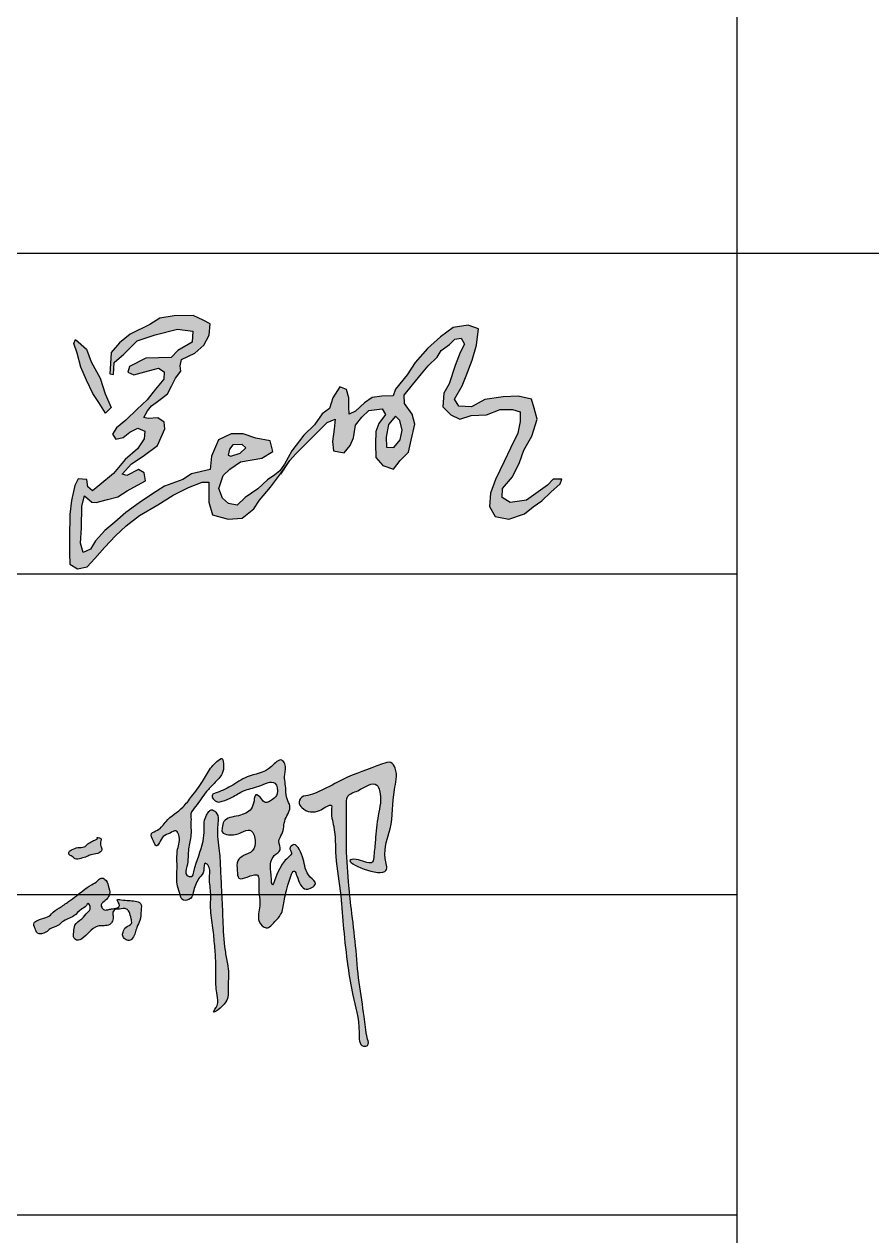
# Model space of a CAD drawing. Extents: x -2331248 to -1198620, y -977263 to -545844.
# Drawn here: x -1731952 to -1729969, y -674636 to -671802 of the extents above; entities that cross this region are included whole.
import ezdxf

# ---------------------------------------------------------------- set-up
doc = ezdxf.new("R2010")
doc.units = 0
doc.header["$LTSCALE"] = 1000
doc.header["$MEASUREMENT"] = 0
doc.layers.get('0').update_dxf_attribs({"linetype": 'CONTINUOUS'})
doc.layers.add('t图框', color=222, linetype='CONTINUOUS')

# ---------------------------------------------------------------- blocks, each defined once
blk = doc.blocks.new('ASDDA')
h = blk.add_hatch(color=256)
h.dxf.hatch_style = 1
h.paths.add_polyline_path([(-284384.1, 3063872.9), (-284385, 3063852.8), (-284411.9, 3063837.2), (-284424.6, 3063823.5), (-284471.6, 3063822.5), (-284502.4, 3063806.9), (-284505.8, 3063796.2), (-284494.1, 3063791.3), (-284473.5, 3063797.1), (-284448.1, 3063804), (-284437.3, 3063797.1), (-284438.3, 3063783.5), (-284454, 3063764.4), (-284469.6, 3063744.4), (-284488.2, 3063726.8), (-284509.2, 3063706.3), (-284526.8, 3063692.1), (-284534.6, 3063680.4), (-284528.3, 3063671.1), (-284514.1, 3063674), (-284501.8, 3063684.1), (-284487.1, 3063691.5), (-284473.7, 3063686), (-284474.9, 3063671.9), (-284487.7, 3063653), (-284510.4, 3063632.8), (-284532.4, 3063606.6), (-284558, 3063585.2), (-284571.5, 3063574.2), (-284580.6, 3063581.5), (-284582.5, 3063595.6), (-284598.4, 3063596.8), (-284604.5, 3063584), (-284611.2, 3063555.9), (-284614.2, 3063530.2), (-284614.9, 3063486.9), (-284614.9, 3063457.6), (-284614.2, 3063436.8), (-284599.6, 3063428.2), (-284581.9, 3063431.9), (-284567.2, 3063447.8), (-284548.9, 3063468.6), (-284528.7, 3063489.9), (-284508.5, 3063508.9), (-284483.5, 3063528.4), (-284449.2, 3063547.9), (-284420.5, 3063566.3), (-284391.8, 3063580.3), (-284366.7, 3063590.7), (-284353.9, 3063590.7), (-284353.9, 3063552.8), (-284347.2, 3063529.6), (-284317.9, 3063521.1), (-284291.6, 3063522.9), (-284269.6, 3063540.6), (-284259.2, 3063557.1), (-284238.7, 3063581), (-284220.1, 3063605.7), (-284204, 3063629.1), (-284202.7, 3063631.1), (-284191.7, 3063642.7), (-284174, 3063661), (-284152.6, 3063682.4), (-284132.4, 3063702), (-284117.7, 3063708.7), (-284119.7, 3063689.8), (-284122.3, 3063666.4), (-284120.6, 3063649), (-284100.6, 3063645.6), (-284089.3, 3063659.4), (-284083.2, 3063673.3), (-284079.6, 3063697), (-284067.5, 3063712), (-284054.3, 3063724.7), (-284029.6, 3063727.7), (-284023.6, 3063717.4), (-284035.6, 3063700), (-284041.6, 3063685.6), (-284042.2, 3063662.1), (-284041.6, 3063636.8), (-284028.4, 3063621.8), (-284008.5, 3063614.6), (-283995.9, 3063630.8), (-283980.2, 3063646.5), (-283975.4, 3063669.3), (-283968.2, 3063698.8), (-283973.6, 3063718), (-283987.5, 3063737.9), (-283988.7, 3063753.5), (-283973, 3063772.8), (-283956.2, 3063793.2), (-283943.5, 3063808.3), (-283926.7, 3063824.5), (-283919.4, 3063836.6), (-283903.7, 3063848), (-283893.5, 3063858.3), (-283881.5, 3063860.1), (-283875.4, 3063848.6), (-283883.9, 3063833), (-283892.9, 3063808.9), (-283904.3, 3063774.6), (-283914, 3063757.2), (-283915.8, 3063731.3), (-283901.3, 3063716.3), (-283884.5, 3063708.5), (-283862.8, 3063715.1), (-283834.5, 3063716.3), (-283808.6, 3063726.5), (-283785.7, 3063726.5), (-283771.3, 3063722.3), (-283771.3, 3063704.3), (-283775.5, 3063682), (-283789.3, 3063654.3), (-283801.4, 3063629.1), (-283817.6, 3063595.4), (-283826.7, 3063570.1), (-283828.8, 3063545.2), (-283818, 3063526.5), (-283792.7, 3063521.1), (-283763.2, 3063531.4), (-283746.9, 3063544.6), (-283730.7, 3063555.4), (-283713.8, 3063571.7), (-283696.4, 3063587.3), (-283693.4, 3063596.3), (-283709.6, 3063596.3), (-283719.9, 3063584.9), (-283737.9, 3063572.3), (-283759.6, 3063556.6), (-283790.3, 3063552.4), (-283804.7, 3063562), (-283804.1, 3063578.9), (-283785.5, 3063600.5), (-283772.8, 3063627), (-283764.4, 3063650.5), (-283749.4, 3063676.3), (-283739.7, 3063708.2), (-283745.1, 3063728.7), (-283750.1, 3063745.8), (-283774.8, 3063751.2), (-283803.1, 3063750), (-283837.4, 3063745.2), (-283862.1, 3063731.4), (-283886.2, 3063732.6), (-283894, 3063745.8), (-283879.6, 3063770.5), (-283872.4, 3063789.7), (-283860.9, 3063818.6), (-283853.1, 3063846.9), (-283849.5, 3063877.6), (-283868.8, 3063884.2), (-283897, 3063880), (-283920.5, 3063862.5), (-283944.6, 3063840.9), (-283968.1, 3063814.4), (-283983.1, 3063791.5), (-284004.8, 3063764.5), (-284009, 3063751.8), (-284030.1, 3063751.2), (-284048.2, 3063748.8), (-284062.6, 3063739.2), (-284079.5, 3063723.6), (-284091.5, 3063717.5), (-284092.1, 3063731.4), (-284092.1, 3063748.2), (-284096.3, 3063763.9), (-284109, 3063768.7), (-284122.2, 3063748.2), (-284128.2, 3063728.4), (-284142.1, 3063718.1), (-284156.3, 3063697.5), (-284176.2, 3063678.3), (-284198.5, 3063649.4), (-284212.5, 3063623.9), (-284221, 3063611.7), (-284230.7, 3063604.1), (-284244.5, 3063594.6), (-284262.3, 3063577.8), (-284285.8, 3063561.5), (-284300.8, 3063547.7), (-284317.1, 3063550.7), (-284328.5, 3063560.3), (-284335.2, 3063578.4), (-284327.3, 3063603), (-284314.7, 3063615.1), (-284294.8, 3063628.3), (-284255.1, 3063635.5), (-284234, 3063647.6), (-284239.4, 3063668), (-284265.9, 3063672.8), (-284290, 3063680.7), (-284312.3, 3063680.7), (-284335.8, 3063669.8), (-284349, 3063639.1), (-284351.4, 3063613.9), (-284386.3, 3063606.1), (-284402.6, 3063595.2), (-284436.9, 3063583.2), (-284459.5, 3063568.7), (-284484.1, 3063551.8), (-284509.4, 3063533.8), (-284529.9, 3063515.7), (-284548.6, 3063500.1), (-284566, 3063480.8), (-284575.7, 3063465.2), (-284588.9, 3063458.6), (-284594.3, 3063476.6), (-284592.5, 3063504.9), (-284591.9, 3063545.8), (-284586.5, 3063565.1), (-284573.2, 3063553), (-284564.8, 3063552.4), (-284543.7, 3063557.8), (-284524.5, 3063563.3), (-284507, 3063574.1), (-284487.2, 3063584.9), (-284472.7, 3063592.7), (-284475.1, 3063607.8), (-284485.9, 3063614.4), (-284507.3, 3063602.9), (-284516.3, 3063605.3), (-284498.6, 3063624.6), (-284476.9, 3063639.1), (-284449.8, 3063658.9), (-284436.6, 3063690.2), (-284437.8, 3063702.8), (-284449.2, 3063710.6), (-284467.7, 3063709.9), (-284475.5, 3063711.7), (-284468.9, 3063723.7), (-284461.1, 3063733.3), (-284452.7, 3063739.3), (-284442.4, 3063747.2), (-284431.6, 3063755.6), (-284423.8, 3063770), (-284416.5, 3063785.1), (-284406.3, 3063798.3), (-284407.5, 3063808.5), (-284405.1, 3063819.9), (-284380.4, 3063832), (-284363.6, 3063847), (-284353.3, 3063865.7), (-284351.5, 3063886.7), (-284364.8, 3063893.9), (-284383.4, 3063902.4), (-284418.9, 3063901.8), (-284446, 3063897.6), (-284464.7, 3063885.5), (-284501.4, 3063867.5), (-284521.3, 3063851.2), (-284536.9, 3063833.2), (-284538.2, 3063812.7), (-284539.4, 3063793.5), (-284532.2, 3063792.2), (-284531.2, 3063814.7), (-284513.1, 3063829.9), (-284488.2, 3063855.3), (-284454.5, 3063866), (-284412.4, 3063876.8)])
h.paths.add_polyline_path([(-284309.1, 3063660.4), (-284291.8, 3063661), (-284285, 3063654.5), (-284295.5, 3063644.9), (-284313.1, 3063639.2), (-284317.9, 3063640.9), (-284315.6, 3063652)], flags=16)
h.paths.add_polyline_path([(-284017.8, 3063698.4), (-284004.9, 3063713.8), (-283996.5, 3063706.1), (-283992.1, 3063687.8), (-283996.1, 3063669.8), (-284007.9, 3063655.1), (-284021.4, 3063655.9), (-284022.2, 3063674.6)], flags=16)
h = blk.add_hatch(color=256)
h.dxf.hatch_style = 1
h.paths.add_polyline_path([(-284557.1, 3063784.9), (-284574.2, 3063815.7), (-284583, 3063839.6), (-284603.6, 3063857.7), (-284606.5, 3063849.9), (-284600.6, 3063831.8), (-284593.3, 3063805.4), (-284583, 3063781.5), (-284571.3, 3063756.6), (-284559.6, 3063739.5), (-284547.3, 3063719.9), (-284536.6, 3063730.2), (-284547.8, 3063755.6)])
h = blk.add_hatch(color=256)
edge = h.paths.add_edge_path()
edge.add_spline(control_points=[(-284331.1, 3063073.4), (-284338.9, 3063068.9), (-284352.4, 3063055.1), (-284365.8, 3063027.9), (-284384.6, 3063004.7), (-284404.8, 3062977.2), (-284432, 3062961.7), (-284445.1, 3062939.6), (-284465.3, 3062934), (-284458.6, 3062920.4), (-284450.4, 3062902.2), (-284442.5, 3062930.6), (-284427.6, 3062931.6), (-284415.6, 3062941.7), (-284405.8, 3062923.7), (-284415.7, 3062900.7), (-284412.1, 3062869.8), (-284415.6, 3062841.6), (-284409.1, 3062823.5), (-284404.7, 3062804.6), (-284384.9, 3062810.6), (-284382.1, 3062830.2), (-284374.3, 3062848.8), (-284361.4, 3062860.3), (-284364, 3062881.3), (-284350.5, 3062870.1), (-284354.7, 3062850), (-284349.2, 3062823.9), (-284352, 3062791.1), (-284345.9, 3062757.8), (-284343.2, 3062723.5), (-284340.3, 3062692.1), (-284341.2, 3062661.4), (-284340.3, 3062634.4), (-284334.7, 3062613.9), (-284353.8, 3062589.8), (-284314.9, 3062617.7), (-284319.6, 3062643.1), (-284315.8, 3062667.7), (-284319.5, 3062691.4), (-284326.1, 3062724.6), (-284327.8, 3062769.3), (-284329.7, 3062819.1), (-284332.4, 3062861.9), (-284333.5, 3062903.1), (-284341, 3062938.2), (-284333.2, 3062968.5), (-284348.6, 3062979.2), (-284354.8, 3062973.3), (-284359.4, 3062965.9), (-284363.7, 3062954.3), (-284361.9, 3062937.8), (-284365.7, 3062905.2), (-284378.1, 3062881.7), (-284384, 3062851.9), (-284391, 3062852.4), (-284399.3, 3062856.2), (-284391.8, 3062878.8), (-284394, 3062901.7), (-284386.4, 3062927.5), (-284387.8, 3062947.2), (-284387.1, 3062960), (-284388.3, 3062973.1), (-284373.7, 3062988.3), (-284362, 3063008.8), (-284343.7, 3063027.3), (-284327.2, 3063044), (-284325.8, 3063057.6), (-284328.1, 3063075.2), (-284331.1, 3063073.4)], knot_values=[0, 0, 0, 0, 65.713164, 137.164409, 222.622853, 284.805623, 386.431401, 442.732787, 473.689793, 509.087933, 534.122397, 587.198479, 622.814351, 651.407146, 674.235719, 740.775594, 831.02039, 900.001148, 941.190488, 980.369527, 1013.209254, 1053.624772, 1117.748061, 1154.612976, 1190.011176, 1203.28293, 1254.317321, 1328.793946, 1400.427912, 1493.891998, 1576.523191, 1653.646296, 1725.280262, 1802.403378, 1850.159355, 1883.408336, 1955.122974, 2017.06168, 2086.093614, 2131.508002, 2193.446681, 2334.461987, 2459.271067, 2560.228884, 2650.590773, 2759.659418, 2829.09861, 2852.842478, 2866.114232, 2885.250382, 2918.812315, 2953.302743, 3006.629872, 3153.52148, 3177.254998, 3187.875033, 3199.746994, 3239.543642, 3322.174835, 3386.728962, 3429.17872, 3466.322258, 3482.240917, 3522.746929, 3608.205294, 3658.909959, 3717.35585, 3762.770238, 3788.903401, 3788.903401, 3788.903401, 3788.903401], degree=3, periodic=0)
h = blk.add_hatch(color=256)
edge = h.paths.add_edge_path()
edge.add_spline(control_points=[(-284342, 3063008.5), (-284331.8, 3063011.7), (-284311.5, 3063020.8), (-284278.9, 3063044.6), (-284244.5, 3063045.3), (-284220.8, 3063076.3), (-284208.2, 3063059.9), (-284214.5, 3063040.4), (-284209, 3063018.7), (-284209.9, 3062998.4), (-284197.2, 3062981), (-284215.3, 3062959.4), (-284212.8, 3062935.6), (-284226.3, 3062918.6), (-284215.8, 3062901.1), (-284232.6, 3062893), (-284239.8, 3062878.1), (-284237.5, 3062861.1), (-284236.2, 3062815.1), (-284224.7, 3062878.8), (-284194.9, 3062894.7), (-284205.1, 3062905.8), (-284192.9, 3062916.4), (-284182.7, 3062900.6), (-284174.7, 3062880.9), (-284173.9, 3062856.2), (-284150, 3062840.3), (-284161.6, 3062830.9), (-284179, 3062825), (-284186.2, 3062845.7), (-284195.5, 3062870.4), (-284207.9, 3062831.2), (-284212.7, 3062811.8), (-284216.3, 3062782), (-284230.9, 3062768.4), (-284245.5, 3062750), (-284266.2, 3062771.8), (-284254.5, 3062800.1), (-284263.3, 3062824.9), (-284257.2, 3062860.9), (-284280.7, 3062852.1), (-284300.3, 3062844.9), (-284300.5, 3062865.8), (-284303.1, 3062881.6), (-284288.1, 3062893.4), (-284269.3, 3062898.2), (-284264.8, 3062920.1), (-284274, 3062944.5), (-284296.5, 3062932.6), (-284311.7, 3062928.6), (-284330.6, 3062933.2), (-284328.7, 3062945.3), (-284326.2, 3062962.5), (-284298.3, 3062964.4), (-284274.4, 3062975), (-284269.3, 3062991.4), (-284267.8, 3063010.4), (-284255.4, 3062998.6), (-284248.4, 3062987.6), (-284234, 3062996.3), (-284222.8, 3063007.5), (-284229, 3063037.4), (-284261.8, 3063018.7), (-284287.8, 3063015.6), (-284308.9, 3063000.7), (-284325.3, 3062994.5), (-284339.8, 3062989.7), (-284352.6, 3063004.1), (-284344, 3063007.9), (-284342, 3063008.5)], knot_values=[0, 0, 0, 0, 78.437961, 164.045182, 285.352562, 341.349637, 362.077245, 412.486332, 481.671264, 524.451866, 558.945887, 623.558378, 694.354813, 728.848835, 768.998174, 806.532469, 839.781374, 884.884241, 943.4936, 1070.559826, 1118.426767, 1133.917787, 1160.191804, 1192.152551, 1240.934536, 1329.136246, 1368.943294, 1391.463848, 1419.181623, 1493.533689, 1517.267206, 1574.240799, 1664.333064, 1727.399588, 1768.854852, 1818.228971, 1861.435505, 1933.118556, 2018.183965, 2074.151657, 2122.60054, 2160.147971, 2195.546076, 2240.727015, 2276.435312, 2321.563806, 2373.691622, 2424.733308, 2465.948557, 2525.315784, 2557.392812, 2575.964581, 2606.216208, 2677.698271, 2744.222392, 2783.666926, 2811.367773, 2843.768926, 2866.289524, 2903.266482, 2937.25248, 2986.175092, 3061.690581, 3133.911077, 3194.503274, 3243.310436, 3264.715882, 3304.522852, 3320.001355, 3320.001355, 3320.001355, 3320.001355], degree=3, periodic=0)
h = blk.add_hatch(color=256)
edge = h.paths.add_edge_path()
edge.add_spline(control_points=[(-284177, 3063002.6), (-284165.6, 3063004.3), (-284140, 3063013.6), (-284093.3, 3063041.6), (-284052.3, 3063053.8), (-284012.8, 3063069.8), (-283998.8, 3063045.9), (-284011.7, 3063004.2), (-284007.9, 3062945.5), (-284030.3, 3062901.1), (-284009.7, 3062840.2), (-284114.6, 3062884.4), (-284069, 3062885.2), (-284046.6, 3062871.4), (-284044.4, 3062898.9), (-284041.7, 3062925.5), (-284038.6, 3062967.4), (-284028.8, 3063000.9), (-284042.6, 3063034.6), (-284070.1, 3063012.8), (-284097.3, 3063006), (-284095.5, 3062964.2), (-284097.7, 3062914.8), (-284093.5, 3062849.5), (-284086.8, 3062785.7), (-284078.5, 3062722.6), (-284074.3, 3062656.1), (-284063.1, 3062595.9), (-284060.7, 3062561.6), (-284053.3, 3062535.5), (-284073.7, 3062533.4), (-284070.4, 3062582.6), (-284084.7, 3062622.9), (-284094.9, 3062690), (-284102.2, 3062751.4), (-284106, 3062820.8), (-284118.2, 3062883.2), (-284116.6, 3062940.5), (-284126.3, 3062968.1), (-284122.9, 3062988.8), (-284137.4, 3062981.8), (-284146.6, 3062975), (-284164.5, 3062971.5), (-284178.9, 3062979), (-284187.9, 3062991.9), (-284181.4, 3063001.9), (-284177, 3063002.6)], knot_values=[0, 0, 0, 0, 84.997162, 197.951581, 392.772681, 432.168091, 464.536493, 564.904581, 743.941688, 881.730793, 936.837935, 1105.87472, 1141.49656, 1206.987127, 1236.822455, 1308.308329, 1422.306415, 1535.751296, 1564.69913, 1655.886527, 1708.094097, 1757.064131, 1922.099767, 2100.344369, 2227.211166, 2396.600801, 2565.649689, 2722.622748, 2827.432868, 2856.55674, 2876.25461, 2940.735573, 3114.701944, 3249.300261, 3421.905062, 3574.547296, 3757.175281, 3893.433729, 3978.128652, 3991.072574, 4017.775466, 4051.110634, 4093.703845, 4137.144477, 4166.092311, 4198.460714, 4198.460714, 4198.460714, 4198.460714], degree=3, periodic=0)
h = blk.add_hatch(color=256)
edge = h.paths.add_edge_path()
edge.add_spline(control_points=[(-284562.4, 3062923), (-284565.6, 3062921.6), (-284571.7, 3062918.6), (-284580.5, 3062914.4), (-284587.3, 3062905.6), (-284599.8, 3062908.3), (-284608.1, 3062903.1), (-284615.6, 3062900.5), (-284617.2, 3062892.7), (-284609.1, 3062890.7), (-284603.8, 3062883.1), (-284592.6, 3062887), (-284583.1, 3062888.8), (-284573.4, 3062894.9), (-284562.9, 3062893.4), (-284551.6, 3062901.4), (-284557.4, 3062910.4), (-284557.3, 3062917.2), (-284553.8, 3062924.8), (-284566, 3062926.6), (-284562, 3062923.2), (-284562.4, 3062923)], knot_values=[0, 0, 0, 0, 25.886166, 49.986022, 71.504044, 100.572059, 131.535125, 142.64265, 156.685295, 175.422978, 193.064448, 219.390191, 248.161288, 267.888149, 300.056404, 326.373479, 343.792142, 367.200451, 378.216074, 394.808864, 397.888181, 397.888181, 397.888181, 397.888181], degree=3, periodic=0)
edge = h.paths.add_edge_path()
edge.add_spline(control_points=[(-284648.4, 3062782.6), (-284650.9, 3062779.1), (-284660.7, 3062774.8), (-284671.6, 3062772.1), (-284683.7, 3062765.8), (-284679.2, 3062755.4), (-284675.4, 3062742.8), (-284659.3, 3062746.4), (-284650.2, 3062756.4), (-284637.1, 3062758.7), (-284625.5, 3062771.4), (-284607, 3062775.4), (-284595, 3062790.9), (-284584.8, 3062795.3), (-284578.9, 3062804.7), (-284573.6, 3062791.9), (-284582.9, 3062784.2), (-284590.9, 3062772.4), (-284606.5, 3062763.8), (-284606.2, 3062749.1), (-284608.8, 3062737.5), (-284599.5, 3062731.5), (-284588, 3062737.4), (-284578.1, 3062748.9), (-284562, 3062763.5), (-284542.4, 3062757.9), (-284533.2, 3062769.4), (-284532.7, 3062778.3), (-284534.5, 3062786.8), (-284528.3, 3062791.7), (-284519.6, 3062791), (-284509, 3062794.5), (-284501.5, 3062784.6), (-284500.1, 3062775.6), (-284496.5, 3062762.2), (-284510.4, 3062759.4), (-284514.5, 3062749.9), (-284516.2, 3062741), (-284510.9, 3062734.8), (-284502.8, 3062730.9), (-284492.2, 3062740.5), (-284491, 3062755.3), (-284481.1, 3062771.4), (-284481.7, 3062786.2), (-284478.7, 3062803.3), (-284498.4, 3062808), (-284508.4, 3062807.3), (-284530, 3062810.9), (-284519.5, 3062800.9), (-284524.2, 3062792.9), (-284532.8, 3062792.4), (-284541.4, 3062791.2), (-284549.6, 3062788.1), (-284554.4, 3062794), (-284556.6, 3062799.9), (-284550.6, 3062805.6), (-284544.2, 3062810.4), (-284537.6, 3062821.5), (-284542, 3062834.4), (-284545.4, 3062846.9), (-284556.5, 3062851.2), (-284563.4, 3062842.4), (-284575.6, 3062836.4), (-284588.9, 3062827), (-284602.4, 3062815.5), (-284617.2, 3062805), (-284632.6, 3062794), (-284644.9, 3062787.6), (-284648.4, 3062782.6)], knot_values=[0, 0, 0, 0, 30.959622, 71.925923, 90.663607, 117.150424, 140.562552, 179.365922, 204.991066, 242.622893, 269.085253, 328.248184, 374.122135, 403.603943, 415.291989, 436.847946, 460.939557, 499.947325, 543.78936, 575.93553, 603.509183, 621.471931, 643.257826, 690.05249, 736.669142, 792.403452, 811.979517, 835.549502, 857.623892, 868.382996, 887.869924, 920.941199, 937.527251, 970.633682, 992.70817, 1022.511308, 1049.674269, 1066.255215, 1084.988646, 1105.471738, 1124.209421, 1177.401541, 1211.93953, 1257.712263, 1290.874044, 1316.204917, 1381.334171, 1399.247785, 1427.131532, 1433.29034, 1463.790684, 1480.554001, 1501.406222, 1518.938507, 1530.293609, 1544.066806, 1572.330618, 1592.664584, 1632.975068, 1665.623185, 1684.364244, 1705.028371, 1737.890806, 1786.422061, 1823.641871, 1868.004486, 1919.588164, 1964.776509, 1964.776509, 1964.776509, 1964.776509], degree=3, periodic=0)
for p, q in [((-284446, 3063897.6, 24.8), (-284464.7, 3063885.5, 24.8)), ((-284418.9, 3063901.8, 24.8), (-284446, 3063897.6, 24.8)), ((-284383.4, 3063902.4, 24.8), (-284418.9, 3063901.8, 24.8)), ((-284364.8, 3063893.9, 24.8), (-284383.4, 3063902.4, 24.8)), ((-284464.7, 3063885.5, 24.8), (-284501.4, 3063867.5, 24.8)), ((-284454.5, 3063866, 24.8), (-284412.4, 3063876.8, 24.8)), ((-284412.4, 3063876.8, 24.8), (-284384.1, 3063872.9, 24.8)), ((-284384.1, 3063872.9, 24.8), (-284385, 3063852.8, 24.8)), ((-284351.5, 3063886.7, 24.8), (-284364.8, 3063893.9, 24.8)), ((-284353.3, 3063865.7, 24.8), (-284351.5, 3063886.7, 24.8)), ((-283897, 3063880, 24.8), (-283920.5, 3063862.5, 24.8)), ((-283868.8, 3063884.2, 24.8), (-283897, 3063880, 24.8)), ((-283849.5, 3063877.6, 24.8), (-283868.8, 3063884.2, 24.8)), ((-283853.1, 3063846.9, 24.8), (-283849.5, 3063877.6, 24.8)), ((-284606.5, 3063849.9, 24.8), (-284603.6, 3063857.7, 24.8)), ((-284600.6, 3063831.8, 24.8), (-284606.5, 3063849.9, 24.8)), ((-284603.6, 3063857.7, 24.8), (-284583, 3063839.6, 24.8)), ((-284521.3, 3063851.2, 24.8), (-284536.9, 3063833.2, 24.8)), ((-284501.4, 3063867.5, 24.8), (-284521.3, 3063851.2, 24.8)), ((-284513.1, 3063829.9, 24.8), (-284488.2, 3063855.3, 24.8)), ((-284488.2, 3063855.3, 24.8), (-284454.5, 3063866, 24.8)), ((-284385, 3063852.8, 24.8), (-284411.9, 3063837.2, 24.8)), ((-284363.6, 3063847, 24.8), (-284353.3, 3063865.7, 24.8)), ((-283920.5, 3063862.5, 24.8), (-283944.6, 3063840.9, 24.8)), ((-283903.7, 3063848, 24.8), (-283893.5, 3063858.3, 24.8)), ((-283893.5, 3063858.3, 24.8), (-283881.5, 3063860.1, 24.8)), ((-283881.5, 3063860.1, 24.8), (-283875.4, 3063848.6, 24.8)), ((-284593.3, 3063805.4, 24.8), (-284600.6, 3063831.8, 24.8)), ((-284583, 3063839.6, 24.8), (-284574.2, 3063815.7, 24.8)), ((-284536.9, 3063833.2, 24.8), (-284538.2, 3063812.7, 24.8)), ((-284531.2, 3063814.7, 24.8), (-284513.1, 3063829.9, 24.8)), ((-284411.9, 3063837.2, 24.8), (-284424.6, 3063823.5, 24.8)), ((-284405.1, 3063819.9, 24.8), (-284380.4, 3063832, 24.8)), ((-284380.4, 3063832, 24.8), (-284363.6, 3063847, 24.8)), ((-283944.6, 3063840.9, 24.8), (-283968.1, 3063814.4, 24.8)), ((-283926.7, 3063824.5, 24.8), (-283919.4, 3063836.6, 24.8)), ((-283919.4, 3063836.6, 24.8), (-283903.7, 3063848, 24.8)), ((-283883.9, 3063833, 24.8), (-283892.9, 3063808.9, 24.8)), ((-283875.4, 3063848.6, 24.8), (-283883.9, 3063833, 24.8)), ((-283860.9, 3063818.6, 24.8), (-283853.1, 3063846.9, 24.8)), ((-284583, 3063781.5, 24.8), (-284593.3, 3063805.4, 24.8)), ((-284574.2, 3063815.7, 24.8), (-284557.1, 3063784.9, 24.8)), ((-284538.2, 3063812.7, 24.8), (-284539.4, 3063793.5, 24.8)), ((-284532.2, 3063792.2, 24.8), (-284531.2, 3063814.7, 24.8)), ((-284502.4, 3063806.9, 24.8), (-284505.8, 3063796.2, 24.8)), ((-284471.6, 3063822.5, 24.8), (-284502.4, 3063806.9, 24.8)), ((-284473.5, 3063797.1, 24.8), (-284448.1, 3063804, 24.8)), ((-284424.6, 3063823.5, 24.8), (-284471.6, 3063822.5, 24.8)), ((-284448.1, 3063804, 24.8), (-284437.3, 3063797.1, 24.8)), ((-284407.5, 3063808.5, 24.8), (-284405.1, 3063819.9, 24.8)), ((-284406.3, 3063798.3, 24.8), (-284407.5, 3063808.5, 24.8)), ((-283968.1, 3063814.4, 24.8), (-283983.1, 3063791.5, 24.8)), ((-283956.2, 3063793.2, 24.8), (-283943.5, 3063808.3, 24.8)), ((-283943.5, 3063808.3, 24.8), (-283926.7, 3063824.5, 24.8)), ((-283892.9, 3063808.9, 24.8), (-283904.3, 3063774.6, 24.8)), ((-283872.4, 3063789.7, 24.8), (-283860.9, 3063818.6, 24.8)), ((-284571.3, 3063756.6, 24.8), (-284583, 3063781.5, 24.8)), ((-284557.1, 3063784.9, 24.8), (-284547.8, 3063755.6, 24.8)), ((-284539.4, 3063793.5, 24.8), (-284532.2, 3063792.2, 24.8)), ((-284505.8, 3063796.2, 24.8), (-284494.1, 3063791.3, 24.8)), ((-284494.1, 3063791.3, 24.8), (-284473.5, 3063797.1, 24.8)), ((-284438.3, 3063783.5, 24.8), (-284454, 3063764.4, 24.8)), ((-284437.3, 3063797.1, 24.8), (-284438.3, 3063783.5, 24.8)), ((-284423.8, 3063770, 24.8), (-284416.5, 3063785.1, 24.8)), ((-284416.5, 3063785.1, 24.8), (-284406.3, 3063798.3, 24.8)), ((-283983.1, 3063791.5, 24.8), (-284004.8, 3063764.5, 24.8)), ((-283973, 3063772.8, 24.8), (-283956.2, 3063793.2, 24.8)), ((-283879.6, 3063770.5, 24.8), (-283872.4, 3063789.7, 24.8)), ((-284454, 3063764.4, 24.8), (-284469.6, 3063744.4, 24.8)), ((-284431.6, 3063755.6, 24.8), (-284423.8, 3063770, 24.8)), ((-284109, 3063768.7, 24.8), (-284122.2, 3063748.2, 24.8)), ((-284096.3, 3063763.9, 24.8), (-284109, 3063768.7, 24.8)), ((-284092.1, 3063748.2, 24.8), (-284096.3, 3063763.9, 24.8)), ((-284004.8, 3063764.5, 24.8), (-284009, 3063751.8, 24.8)), ((-283988.7, 3063753.5, 24.8), (-283973, 3063772.8, 24.8)), ((-283904.3, 3063774.6, 24.8), (-283914, 3063757.2, 24.8)), ((-283894, 3063745.8, 24.8), (-283879.6, 3063770.5, 24.8)), ((-284559.6, 3063739.5, 24.8), (-284571.3, 3063756.6, 24.8)), ((-284547.3, 3063719.9, 24.8), (-284559.6, 3063739.5, 24.8)), ((-284547.8, 3063755.6, 24.8), (-284536.6, 3063730.2, 24.8)), ((-284469.6, 3063744.4, 24.8), (-284488.2, 3063726.8, 24.8)), ((-284461.1, 3063733.3, 24.8), (-284452.7, 3063739.3, 24.8)), ((-284452.7, 3063739.3, 24.8), (-284442.4, 3063747.2, 24.8)), ((-284442.4, 3063747.2, 24.8), (-284431.6, 3063755.6, 24.8)), ((-284122.2, 3063748.2, 24.8), (-284128.2, 3063728.4, 24.8)), ((-284092.1, 3063731.4, 24.8), (-284092.1, 3063748.2, 24.8)), ((-284062.6, 3063739.2, 24.8), (-284079.5, 3063723.6, 24.8)), ((-284048.2, 3063748.8, 24.8), (-284062.6, 3063739.2, 24.8)), ((-284030.1, 3063751.2, 24.8), (-284048.2, 3063748.8, 24.8)), ((-284009, 3063751.8, 24.8), (-284030.1, 3063751.2, 24.8)), ((-283987.5, 3063737.9, 24.8), (-283988.7, 3063753.5, 24.8)), ((-283973.6, 3063718, 24.8), (-283987.5, 3063737.9, 24.8)), ((-283914, 3063757.2, 24.8), (-283915.8, 3063731.3, 24.8)), ((-283886.2, 3063732.6, 24.8), (-283894, 3063745.8, 24.8)), ((-283837.4, 3063745.2, 24.8), (-283862.1, 3063731.4, 24.8)), ((-283803.1, 3063750, 24.8), (-283837.4, 3063745.2, 24.8)), ((-283774.8, 3063751.2, 24.8), (-283803.1, 3063750, 24.8)), ((-283750.1, 3063745.8, 24.8), (-283774.8, 3063751.2, 24.8)), ((-283745.1, 3063728.7, 24.8), (-283750.1, 3063745.8, 24.8)), ((-284536.6, 3063730.2, 24.8), (-284547.3, 3063719.9, 24.8)), ((-284488.2, 3063726.8, 24.8), (-284509.2, 3063706.3, 24.8)), ((-284475.5, 3063711.7, 24.8), (-284468.9, 3063723.7, 24.8)), ((-284468.9, 3063723.7, 24.8), (-284461.1, 3063733.3, 24.8)), ((-284142.1, 3063718.1, 24.8), (-284156.3, 3063697.5, 24.8)), ((-284128.2, 3063728.4, 24.8), (-284142.1, 3063718.1, 24.8)), ((-284091.5, 3063717.5, 24.8), (-284092.1, 3063731.4, 24.8)), ((-284079.5, 3063723.6, 24.8), (-284091.5, 3063717.5, 24.8)), ((-284067.5, 3063712, 24.8), (-284054.3, 3063724.7, 24.8)), ((-284054.3, 3063724.7, 24.8), (-284029.6, 3063727.7, 24.8)), ((-284023.6, 3063717.4, 24.8), (-284035.6, 3063700, 24.8)), ((-284029.6, 3063727.7, 24.8), (-284023.6, 3063717.4, 24.8)), ((-284004.9, 3063713.8, 24.8), (-284017.8, 3063698.4, 24.8)), ((-283996.5, 3063706.1, 24.8), (-284004.9, 3063713.8, 24.8)), ((-283968.2, 3063698.8, 24.8), (-283973.6, 3063718, 24.8)), ((-283915.8, 3063731.3, 24.8), (-283901.3, 3063716.3, 24.8)), ((-283901.3, 3063716.3, 24.8), (-283884.5, 3063708.5, 24.8)), ((-283862.1, 3063731.4, 24.8), (-283886.2, 3063732.6, 24.8)), ((-283884.5, 3063708.5, 24.8), (-283862.8, 3063715.1, 24.8)), ((-283862.8, 3063715.1, 24.8), (-283834.5, 3063716.3, 24.8)), ((-283834.5, 3063716.3, 24.8), (-283808.6, 3063726.5, 24.8)), ((-283808.6, 3063726.5, 24.8), (-283785.7, 3063726.5, 24.8)), ((-283785.7, 3063726.5, 24.8), (-283771.3, 3063722.3, 24.8)), ((-283771.3, 3063722.3, 24.8), (-283771.3, 3063704.3, 24.8)), ((-283739.7, 3063708.2, 24.8), (-283745.1, 3063728.7, 24.8)), ((-284526.8, 3063692.1, 24.8), (-284534.6, 3063680.4, 24.8)), ((-284509.2, 3063706.3, 24.8), (-284526.8, 3063692.1, 24.8)), ((-284501.8, 3063684.1, 24.8), (-284487.1, 3063691.5, 24.8)), ((-284487.1, 3063691.5, 24.8), (-284473.7, 3063686, 24.8)), ((-284467.7, 3063709.9, 24.8), (-284475.5, 3063711.7, 24.8)), ((-284449.2, 3063710.6, 24.8), (-284467.7, 3063709.9, 24.8)), ((-284449.8, 3063658.9, 24.8), (-284436.6, 3063690.2, 24.8)), ((-284437.8, 3063702.8, 24.8), (-284449.2, 3063710.6, 24.8)), ((-284436.6, 3063690.2, 24.8), (-284437.8, 3063702.8, 24.8)), ((-284156.3, 3063697.5, 24.8), (-284176.2, 3063678.3, 24.8)), ((-284152.6, 3063682.4, 24.8), (-284132.4, 3063702, 24.8)), ((-284132.4, 3063702, 24.8), (-284117.7, 3063708.7, 24.8)), ((-284117.7, 3063708.7, 24.8), (-284119.7, 3063689.8, 24.8)), ((-284083.2, 3063673.3, 24.8), (-284079.6, 3063697, 24.8)), ((-284079.6, 3063697, 24.8), (-284067.5, 3063712, 24.8)), ((-284035.6, 3063700, 24.8), (-284041.6, 3063685.6, 24.8)), ((-284017.8, 3063698.4, 24.8), (-284022.2, 3063674.6, 24.8)), ((-283992.1, 3063687.8, 24.8), (-283996.5, 3063706.1, 24.8)), ((-283975.4, 3063669.3, 24.8), (-283968.2, 3063698.8, 24.8)), ((-283771.3, 3063704.3, 24.8), (-283775.5, 3063682, 24.8)), ((-283749.4, 3063676.3, 24.8), (-283739.7, 3063708.2, 24.8)), ((-284534.6, 3063680.4, 24.8), (-284528.3, 3063671.1, 24.8)), ((-284528.3, 3063671.1, 24.8), (-284514.1, 3063674, 24.8)), ((-284514.1, 3063674, 24.8), (-284501.8, 3063684.1, 24.8)), ((-284474.9, 3063671.9, 24.8), (-284487.7, 3063653, 24.8)), ((-284473.7, 3063686, 24.8), (-284474.9, 3063671.9, 24.8)), ((-284335.8, 3063669.8, 24.8), (-284349, 3063639.1, 24.8)), ((-284312.3, 3063680.7, 24.8), (-284335.8, 3063669.8, 24.8)), ((-284290, 3063680.7, 24.8), (-284312.3, 3063680.7, 24.8)), ((-284265.9, 3063672.8, 24.8), (-284290, 3063680.7, 24.8)), ((-284239.4, 3063668, 24.8), (-284265.9, 3063672.8, 24.8)), ((-284234, 3063647.6, 24.8), (-284239.4, 3063668, 24.8)), ((-284176.2, 3063678.3, 24.8), (-284198.5, 3063649.4, 24.8)), ((-284174, 3063661, 24.8), (-284152.6, 3063682.4, 24.8)), ((-284119.7, 3063689.8, 24.8), (-284122.3, 3063666.4, 24.8)), ((-284089.3, 3063659.4, 24.8), (-284083.2, 3063673.3, 24.8)), ((-284041.6, 3063685.6, 24.8), (-284042.2, 3063662.1, 24.8)), ((-284022.2, 3063674.6, 24.8), (-284021.4, 3063655.9, 24.8)), ((-284007.9, 3063655.1, 24.8), (-283996.1, 3063669.8, 24.8)), ((-283996.1, 3063669.8, 24.8), (-283992.1, 3063687.8, 24.8)), ((-283980.2, 3063646.5, 24.8), (-283975.4, 3063669.3, 24.8)), ((-283775.5, 3063682, 24.8), (-283789.3, 3063654.3, 24.8)), ((-283764.4, 3063650.5, 24.8), (-283749.4, 3063676.3, 24.8)), ((-284487.7, 3063653, 24.8), (-284510.4, 3063632.8, 24.8)), ((-284476.9, 3063639.1, 24.8), (-284449.8, 3063658.9, 24.8)), ((-284315.6, 3063652, 24.8), (-284317.9, 3063640.9, 24.8)), ((-284309.1, 3063660.4, 24.8), (-284315.6, 3063652, 24.8)), ((-284313.1, 3063639.2, 24.8), (-284295.5, 3063644.9, 24.8)), ((-284291.8, 3063661, 24.8), (-284309.1, 3063660.4, 24.8)), ((-284295.5, 3063644.9, 24.8), (-284285, 3063654.5, 24.8)), ((-284285, 3063654.5, 24.8), (-284291.8, 3063661, 24.8)), ((-284255.1, 3063635.5, 24.8), (-284234, 3063647.6, 24.8)), ((-284198.5, 3063649.4, 24.8), (-284212.5, 3063623.9, 24.8)), ((-284191.7, 3063642.7, 24.8), (-284174, 3063661, 24.8)), ((-284122.3, 3063666.4, 24.8), (-284120.6, 3063649, 24.8)), ((-284120.6, 3063649, 24.8), (-284100.6, 3063645.6, 24.8)), ((-284100.6, 3063645.6, 24.8), (-284089.3, 3063659.4, 24.8)), ((-284042.2, 3063662.1, 24.8), (-284041.6, 3063636.8, 24.8)), ((-284021.4, 3063655.9, 24.8), (-284007.9, 3063655.1, 24.8)), ((-283995.9, 3063630.8, 24.8), (-283980.2, 3063646.5, 24.8)), ((-283789.3, 3063654.3, 24.8), (-283801.4, 3063629.1, 24.8)), ((-283772.8, 3063627, 24.8), (-283764.4, 3063650.5, 24.8)), ((-284510.4, 3063632.8, 24.8), (-284532.4, 3063606.6, 24.8)), ((-284516.3, 3063605.3, 24.8), (-284498.6, 3063624.6, 24.8)), ((-284498.6, 3063624.6, 24.8), (-284476.9, 3063639.1, 24.8)), ((-284349, 3063639.1, 24.8), (-284351.4, 3063613.9, 24.8)), ((-284317.9, 3063640.9, 24.8), (-284313.1, 3063639.2, 24.8)), ((-284314.7, 3063615.1, 24.8), (-284294.8, 3063628.3, 24.8)), ((-284294.8, 3063628.3, 24.8), (-284255.1, 3063635.5, 24.8)), ((-284212.5, 3063623.9, 24.8), (-284221, 3063611.7, 24.8)), ((-284204, 3063629.1, 24.8), (-284220.1, 3063605.7, 24.8)), ((-284219.8, 3063606.1, 24.8), (-284202.7, 3063631.1, 24.8)), ((-284202.7, 3063631.1, 24.8), (-284191.7, 3063642.7, 24.8)), ((-284041.6, 3063636.8, 24.8), (-284028.4, 3063621.8, 24.8)), ((-284008.5, 3063614.6, 24.8), (-283995.9, 3063630.8, 24.8)), ((-283801.4, 3063629.1, 24.8), (-283817.6, 3063595.4, 24.8)), ((-283785.5, 3063600.5, 24.8), (-283772.8, 3063627, 24.8)), ((-284532.4, 3063606.6, 24.8), (-284558, 3063585.2, 24.8)), ((-284507.3, 3063602.9, 24.8), (-284516.3, 3063605.3, 24.8)), ((-284485.9, 3063614.4, 24.8), (-284507.3, 3063602.9, 24.8)), ((-284475.1, 3063607.8, 24.8), (-284485.9, 3063614.4, 24.8)), ((-284472.7, 3063592.7, 24.8), (-284475.1, 3063607.8, 24.8)), ((-284386.3, 3063606.1, 24.8), (-284402.6, 3063595.2, 24.8)), ((-284351.4, 3063613.9, 24.8), (-284386.3, 3063606.1, 24.8)), ((-284335.2, 3063578.4, 24.8), (-284327.3, 3063603, 24.8)), ((-284327.3, 3063603, 24.8), (-284314.7, 3063615.1, 24.8)), ((-284230.7, 3063604.1, 24.8), (-284244.5, 3063594.6, 24.8)), ((-284238.7, 3063581, 24.8), (-284219.8, 3063606.1, 24.8)), ((-284221, 3063611.7, 24.8), (-284230.7, 3063604.1, 24.8)), ((-284028.4, 3063621.8, 24.8), (-284008.5, 3063614.6, 24.8)), ((-283804.1, 3063578.9, 24.8), (-283785.5, 3063600.5, 24.8)), ((-284604.5, 3063584, 24.8), (-284611.2, 3063555.9, 24.8)), ((-284598.4, 3063596.8, 24.8), (-284604.5, 3063584, 24.8)), ((-284582.5, 3063595.6, 24.8), (-284598.4, 3063596.8, 24.8)), ((-284580.6, 3063581.5, 24.8), (-284582.5, 3063595.6, 24.8)), ((-284571.5, 3063574.2, 24.8), (-284580.6, 3063581.5, 24.8)), ((-284558, 3063585.2, 24.8), (-284571.5, 3063574.2, 24.8)), ((-284507, 3063574.1, 24.8), (-284487.2, 3063584.9, 24.8)), ((-284487.2, 3063584.9, 24.8), (-284472.7, 3063592.7, 24.8)), ((-284436.9, 3063583.2, 24.8), (-284459.5, 3063568.7, 24.8)), ((-284402.6, 3063595.2, 24.8), (-284436.9, 3063583.2, 24.8)), ((-284420.5, 3063566.3, 24.8), (-284391.8, 3063580.3, 24.8)), ((-284391.8, 3063580.3, 24.8), (-284366.7, 3063590.7, 24.8)), ((-284366.7, 3063590.7, 24.8), (-284353.9, 3063590.7, 24.8)), ((-284353.9, 3063590.7, 24.8), (-284353.9, 3063552.8, 24.8)), ((-284328.5, 3063560.3, 24.8), (-284335.2, 3063578.4, 24.8)), ((-284262.3, 3063577.8, 24.8), (-284285.8, 3063561.5, 24.8)), ((-284244.5, 3063594.6, 24.8), (-284262.3, 3063577.8, 24.8)), ((-284259.2, 3063557.1, 24.8), (-284238.7, 3063581, 24.8)), ((-283817.6, 3063595.4, 24.8), (-283826.7, 3063570.1, 24.8)), ((-283804.7, 3063562, 24.8), (-283804.1, 3063578.9, 24.8)), ((-283719.9, 3063584.9, 24.8), (-283737.9, 3063572.3, 24.8)), ((-283709.6, 3063596.3, 24.8), (-283719.9, 3063584.9, 24.8)), ((-283713.8, 3063571.7, 24.8), (-283696.4, 3063587.3, 24.8)), ((-283693.4, 3063596.3, 24.8), (-283709.6, 3063596.3, 24.8)), ((-283696.4, 3063587.3, 24.8), (-283693.4, 3063596.3, 24.8)), ((-284611.2, 3063555.9, 24.8), (-284614.2, 3063530.2, 24.8)), ((-284591.9, 3063545.8, 24.8), (-284586.5, 3063565.1, 24.8)), ((-284586.5, 3063565.1, 24.8), (-284573.2, 3063553, 24.8)), ((-284586.5, 3063565.1, 24.8), (-284586.5, 3063565.1, 24.8)), ((-284564.8, 3063552.4, 24.8), (-284543.7, 3063557.8, 24.8)), ((-284543.7, 3063557.8, 24.8), (-284524.5, 3063563.3, 24.8)), ((-284524.5, 3063563.3, 24.8), (-284507, 3063574.1, 24.8)), ((-284459.5, 3063568.7, 24.8), (-284484.1, 3063551.8, 24.8)), ((-284449.2, 3063547.9, 24.8), (-284420.5, 3063566.3, 24.8)), ((-284317.1, 3063550.7, 24.8), (-284328.5, 3063560.3, 24.8)), ((-284285.8, 3063561.5, 24.8), (-284300.8, 3063547.7, 24.8)), ((-284269.6, 3063540.6, 24.8), (-284259.2, 3063557.1, 24.8)), ((-283826.7, 3063570.1, 24.8), (-283828.8, 3063545.2, 24.8)), ((-283790.3, 3063552.4, 24.8), (-283804.7, 3063562, 24.8)), ((-283759.6, 3063556.6, 24.8), (-283790.3, 3063552.4, 24.8)), ((-283737.9, 3063572.3, 24.8), (-283759.6, 3063556.6, 24.8)), ((-283746.9, 3063544.6, 24.8), (-283730.7, 3063555.4, 24.8)), ((-283730.7, 3063555.4, 24.8), (-283713.8, 3063571.7, 24.8)), ((-284592.5, 3063504.9, 24.8), (-284591.9, 3063545.8, 24.8)), ((-284573.2, 3063553, 24.8), (-284564.8, 3063552.4, 24.8)), ((-284509.4, 3063533.8, 24.8), (-284529.9, 3063515.7, 24.8)), ((-284484.1, 3063551.8, 24.8), (-284509.4, 3063533.8, 24.8)), ((-284483.5, 3063528.4, 24.8), (-284449.2, 3063547.9, 24.8)), ((-284353.9, 3063552.8, 24.8), (-284347.2, 3063529.6, 24.8)), ((-284300.8, 3063547.7, 24.8), (-284317.1, 3063550.7, 24.8)), ((-284291.6, 3063522.9, 24.8), (-284269.6, 3063540.6, 24.8)), ((-283828.8, 3063545.2, 24.8), (-283818, 3063526.5, 24.8)), ((-283792.7, 3063521.1, 24.8), (-283763.2, 3063531.4, 24.8)), ((-283763.2, 3063531.4, 24.8), (-283746.9, 3063544.6, 24.8)), ((-284614.2, 3063530.2, 24.8), (-284614.9, 3063486.9, 24.8)), ((-284529.9, 3063515.7, 24.8), (-284548.6, 3063500.1, 24.8)), ((-284528.7, 3063489.9, 24.8), (-284508.5, 3063508.9, 24.8)), ((-284508.5, 3063508.9, 24.8), (-284483.5, 3063528.4, 24.8)), ((-284347.2, 3063529.6, 24.8), (-284317.9, 3063521.1, 24.8)), ((-284317.9, 3063521.1, 24.8), (-284291.6, 3063522.9, 24.8)), ((-283818, 3063526.5, 24.8), (-283792.7, 3063521.1, 24.8)), ((-284614.9, 3063486.9, 24.8), (-284614.9, 3063457.6, 24.8)), ((-284594.3, 3063476.6, 24.8), (-284592.5, 3063504.9, 24.8)), ((-284548.6, 3063500.1, 24.8), (-284566, 3063480.8, 24.8)), ((-284548.9, 3063468.6, 24.8), (-284528.7, 3063489.9, 24.8)), ((-284588.9, 3063458.6, 24.8), (-284594.3, 3063476.6, 24.8)), ((-284575.7, 3063465.2, 24.8), (-284588.9, 3063458.6, 24.8)), ((-284566, 3063480.8, 24.8), (-284575.7, 3063465.2, 24.8)), ((-284567.2, 3063447.8, 24.8), (-284548.9, 3063468.6, 24.8)), ((-284614.9, 3063457.6, 24.8), (-284614.2, 3063436.8, 24.8)), ((-284581.9, 3063431.9, 24.8), (-284567.2, 3063447.8, 24.8)), ((-284614.2, 3063436.8, 24.8), (-284599.6, 3063428.2, 24.8)), ((-284599.6, 3063428.2, 24.8), (-284581.9, 3063431.9, 24.8))]:
    blk.add_line(p, q)
for points, knots in [([(-284331.1, 3063073.4, 31), (-284338.9, 3063068.9, 31), (-284352.4, 3063055.1, 31), (-284365.8, 3063027.9, 31), (-284384.6, 3063004.7, 31), (-284404.8, 3062977.2, 31), (-284432, 3062961.7, 31), (-284445.1, 3062939.6, 31), (-284465.3, 3062934, 31), (-284458.6, 3062920.4, 31), (-284450.4, 3062902.2, 31), (-284442.5, 3062930.6, 31), (-284427.6, 3062931.6, 31), (-284415.6, 3062941.7, 31), (-284405.8, 3062923.7, 31), (-284415.7, 3062900.7, 31), (-284412.1, 3062869.8, 31), (-284415.6, 3062841.6, 31), (-284409.1, 3062823.5, 31), (-284404.7, 3062804.6, 31), (-284384.9, 3062810.6, 31), (-284382.1, 3062830.2, 31), (-284374.3, 3062848.8, 31), (-284361.4, 3062860.3, 31), (-284364, 3062881.3, 31), (-284350.5, 3062870.1, 31), (-284354.7, 3062850, 31), (-284349.2, 3062823.9, 31), (-284352, 3062791.1, 31), (-284345.9, 3062757.8, 31), (-284343.2, 3062723.5, 31), (-284340.3, 3062692.1, 31), (-284341.2, 3062661.4, 31), (-284340.3, 3062634.4, 31), (-284334.7, 3062613.9, 31), (-284353.8, 3062589.8, 31), (-284314.9, 3062617.7, 31), (-284319.6, 3062643.1, 31), (-284315.8, 3062667.7, 31), (-284319.5, 3062691.4, 31), (-284326.1, 3062724.6, 31), (-284327.8, 3062769.3, 31), (-284329.7, 3062819.1, 31), (-284332.4, 3062861.9, 31), (-284333.5, 3062903.1, 31), (-284341, 3062938.2, 31), (-284333.2, 3062968.5, 31), (-284348.6, 3062979.2, 31), (-284354.8, 3062973.3, 31), (-284359.4, 3062965.9, 31), (-284363.7, 3062954.3, 31), (-284361.9, 3062937.8, 31), (-284365.7, 3062905.2, 31), (-284378.1, 3062881.7, 31), (-284384, 3062851.9, 31), (-284391, 3062852.4, 31), (-284399.3, 3062856.2, 31), (-284391.8, 3062878.8, 31), (-284394, 3062901.7, 31), (-284386.4, 3062927.5, 31), (-284387.8, 3062947.2, 31), (-284387.1, 3062960, 31), (-284388.3, 3062973.1, 31), (-284373.7, 3062988.3, 31), (-284362, 3063008.8, 31), (-284343.7, 3063027.3, 31), (-284327.2, 3063044, 31), (-284325.8, 3063057.6, 31), (-284328.1, 3063075.2, 31), (-284331.1, 3063073.4, 31)], [0, 0, 0, 0, 65.713164, 137.164409, 222.622853, 284.805623, 386.431401, 442.732787, 473.689793, 509.087933, 534.122397, 587.198479, 622.814351, 651.407146, 674.235719, 740.775594, 831.02039, 900.001148, 941.190488, 980.369527, 1013.209254, 1053.624772, 1117.748061, 1154.612976, 1190.011176, 1203.28293, 1254.317321, 1328.793946, 1400.427912, 1493.891998, 1576.523191, 1653.646296, 1725.280262, 1802.403378, 1850.159355, 1883.408336, 1955.122974, 2017.06168, 2086.093614, 2131.508002, 2193.446681, 2334.461987, 2459.271067, 2560.228884, 2650.590773, 2759.659418, 2829.09861, 2852.842478, 2866.114232, 2885.250382, 2918.812315, 2953.302743, 3006.629872, 3153.52148, 3177.254998, 3187.875033, 3199.746994, 3239.543642, 3322.174835, 3386.728962, 3429.17872, 3466.322258, 3482.240917, 3522.746929, 3608.205294, 3658.909959, 3717.35585, 3762.770238, 3788.903401, 3788.903401, 3788.903401, 3788.903401]), ([(-284342, 3063008.5, 31), (-284331.8, 3063011.7, 31), (-284311.5, 3063020.8, 31), (-284278.9, 3063044.6, 31), (-284244.5, 3063045.3, 31), (-284220.8, 3063076.3, 31), (-284208.2, 3063059.9, 31), (-284214.5, 3063040.4, 31), (-284209, 3063018.7, 31), (-284209.9, 3062998.4, 31), (-284197.2, 3062981, 31), (-284215.3, 3062959.4, 31), (-284212.8, 3062935.6, 31), (-284226.3, 3062918.6, 31), (-284215.8, 3062901.1, 31), (-284232.6, 3062893, 31), (-284239.8, 3062878.1, 31), (-284237.5, 3062861.1, 31), (-284236.2, 3062815.1, 31), (-284224.7, 3062878.8, 31), (-284194.9, 3062894.7, 31), (-284205.1, 3062905.8, 31), (-284192.9, 3062916.4, 31), (-284182.7, 3062900.6, 31), (-284174.7, 3062880.9, 31), (-284173.9, 3062856.2, 31), (-284150, 3062840.3, 31), (-284161.6, 3062830.9, 31), (-284179, 3062825, 31), (-284186.2, 3062845.7, 31), (-284195.5, 3062870.4, 31), (-284207.9, 3062831.2, 31), (-284212.7, 3062811.8, 31), (-284216.3, 3062782, 31), (-284230.9, 3062768.4, 31), (-284245.5, 3062750, 31), (-284266.2, 3062771.8, 31), (-284254.5, 3062800.1, 31), (-284263.3, 3062824.9, 31), (-284257.2, 3062860.9, 31), (-284280.7, 3062852.1, 31), (-284300.3, 3062844.9, 31), (-284300.5, 3062865.8, 31), (-284303.1, 3062881.6, 31), (-284288.1, 3062893.4, 31), (-284269.3, 3062898.2, 31), (-284264.8, 3062920.1, 31), (-284274, 3062944.5, 31), (-284296.5, 3062932.6, 31), (-284311.7, 3062928.6, 31), (-284330.6, 3062933.2, 31), (-284328.7, 3062945.3, 31), (-284326.2, 3062962.5, 31), (-284298.3, 3062964.4, 31), (-284274.4, 3062975, 31), (-284269.3, 3062991.4, 31), (-284267.8, 3063010.4, 31), (-284255.4, 3062998.6, 31), (-284248.4, 3062987.6, 31), (-284234, 3062996.3, 31), (-284222.8, 3063007.5, 31), (-284229, 3063037.4, 31), (-284261.8, 3063018.7, 31), (-284287.8, 3063015.6, 31), (-284308.9, 3063000.7, 31), (-284325.3, 3062994.5, 31), (-284339.8, 3062989.7, 31), (-284352.6, 3063004.1, 31), (-284344, 3063007.9, 31), (-284342, 3063008.5, 31)], [0, 0, 0, 0, 78.437961, 164.045182, 285.352562, 341.349637, 362.077245, 412.486332, 481.671264, 524.451866, 558.945887, 623.558378, 694.354813, 728.848835, 768.998174, 806.532469, 839.781374, 884.884241, 943.4936, 1070.559826, 1118.426767, 1133.917787, 1160.191804, 1192.152551, 1240.934536, 1329.136246, 1368.943294, 1391.463848, 1419.181623, 1493.533689, 1517.267206, 1574.240799, 1664.333064, 1727.399588, 1768.854852, 1818.228971, 1861.435505, 1933.118556, 2018.183965, 2074.151657, 2122.60054, 2160.147971, 2195.546076, 2240.727015, 2276.435312, 2321.563806, 2373.691622, 2424.733308, 2465.948557, 2525.315784, 2557.392812, 2575.964581, 2606.216208, 2677.698271, 2744.222392, 2783.666926, 2811.367773, 2843.768926, 2866.289524, 2903.266482, 2937.25248, 2986.175092, 3061.690581, 3133.911077, 3194.503274, 3243.310436, 3264.715882, 3304.522852, 3320.001355, 3320.001355, 3320.001355, 3320.001355]), ([(-284177, 3063002.6, 31), (-284165.6, 3063004.3, 31), (-284140, 3063013.6, 31), (-284093.3, 3063041.6, 31), (-284052.3, 3063053.8, 31), (-284012.8, 3063069.8, 31), (-283998.8, 3063045.9, 31), (-284011.7, 3063004.2, 31), (-284007.9, 3062945.5, 31), (-284030.3, 3062901.1, 31), (-284009.7, 3062840.2, 31), (-284114.6, 3062884.4, 31), (-284069, 3062885.2, 31), (-284046.6, 3062871.4, 31), (-284044.4, 3062898.9, 31), (-284041.7, 3062925.5, 31), (-284038.6, 3062967.4, 31), (-284028.8, 3063000.9, 31), (-284042.6, 3063034.6, 31), (-284070.1, 3063012.8, 31), (-284097.3, 3063006, 31), (-284095.5, 3062964.2, 31), (-284097.7, 3062914.8, 31), (-284093.5, 3062849.5, 31), (-284086.8, 3062785.7, 31), (-284078.5, 3062722.6, 31), (-284074.3, 3062656.1, 31), (-284063.1, 3062595.9, 31), (-284060.7, 3062561.6, 31), (-284053.3, 3062535.5, 31), (-284073.7, 3062533.4, 31), (-284070.4, 3062582.6, 31), (-284084.7, 3062622.9, 31), (-284094.9, 3062690, 31), (-284102.2, 3062751.4, 31), (-284106, 3062820.8, 31), (-284118.2, 3062883.2, 31), (-284116.6, 3062940.5, 31), (-284126.3, 3062968.1, 31), (-284122.9, 3062988.8, 31), (-284137.4, 3062981.8, 31), (-284146.6, 3062975, 31), (-284164.5, 3062971.5, 31), (-284178.9, 3062979, 31), (-284187.9, 3062991.9, 31), (-284181.4, 3063001.9, 31), (-284177, 3063002.6, 31)], [0, 0, 0, 0, 84.997162, 197.951581, 392.772681, 432.168091, 464.536493, 564.904581, 743.941688, 881.730793, 936.837935, 1105.87472, 1141.49656, 1206.987127, 1236.822455, 1308.308329, 1422.306415, 1535.751296, 1564.69913, 1655.886527, 1708.094097, 1757.064131, 1922.099767, 2100.344369, 2227.211166, 2396.600801, 2565.649689, 2722.622748, 2827.432868, 2856.55674, 2876.25461, 2940.735573, 3114.701944, 3249.300261, 3421.905062, 3574.547296, 3757.175281, 3893.433729, 3978.128652, 3991.072574, 4017.775466, 4051.110634, 4093.703845, 4137.144477, 4166.092311, 4198.460714, 4198.460714, 4198.460714, 4198.460714]), ([(-284562.4, 3062923, 31), (-284565.6, 3062921.6, 31), (-284571.7, 3062918.6, 31), (-284580.5, 3062914.4, 31), (-284587.3, 3062905.6, 31), (-284599.8, 3062908.3, 31), (-284608.1, 3062903.1, 31), (-284615.6, 3062900.5, 31), (-284617.2, 3062892.7, 31), (-284609.1, 3062890.7, 31), (-284603.8, 3062883.1, 31), (-284592.6, 3062887, 31), (-284583.1, 3062888.8, 31), (-284573.4, 3062894.9, 31), (-284562.9, 3062893.4, 31), (-284551.6, 3062901.4, 31), (-284557.4, 3062910.4, 31), (-284557.3, 3062917.2, 31), (-284553.8, 3062924.8, 31), (-284566, 3062926.6, 31), (-284562, 3062923.2, 31), (-284562.4, 3062923, 31)], [0, 0, 0, 0, 25.886166, 49.986022, 71.504044, 100.572059, 131.535125, 142.64265, 156.685295, 175.422978, 193.064448, 219.390191, 248.161288, 267.888149, 300.056404, 326.373479, 343.792142, 367.200451, 378.216074, 394.808864, 397.888181, 397.888181, 397.888181, 397.888181]), ([(-284648.4, 3062782.6, 31), (-284650.9, 3062779.1, 31), (-284660.7, 3062774.8, 31), (-284671.6, 3062772.1, 31), (-284683.7, 3062765.8, 31), (-284679.2, 3062755.4, 31), (-284675.4, 3062742.8, 31), (-284659.3, 3062746.4, 31), (-284650.2, 3062756.4, 31), (-284637.1, 3062758.7, 31), (-284625.5, 3062771.4, 31), (-284607, 3062775.4, 31), (-284595, 3062790.9, 31), (-284584.8, 3062795.3, 31), (-284578.9, 3062804.7, 31), (-284573.6, 3062791.9, 31), (-284582.9, 3062784.2, 31), (-284590.9, 3062772.4, 31), (-284606.5, 3062763.8, 31), (-284606.2, 3062749.1, 31), (-284608.8, 3062737.5, 31), (-284599.5, 3062731.5, 31), (-284588, 3062737.4, 31), (-284578.1, 3062748.9, 31), (-284562, 3062763.5, 31), (-284542.4, 3062757.9, 31), (-284533.2, 3062769.4, 31), (-284532.7, 3062778.3, 31), (-284534.5, 3062786.8, 31), (-284528.3, 3062791.7, 31), (-284519.6, 3062791, 31), (-284509, 3062794.5, 31), (-284501.5, 3062784.6, 31), (-284500.1, 3062775.6, 31), (-284496.5, 3062762.2, 31), (-284510.4, 3062759.4, 31), (-284514.5, 3062749.9, 31), (-284516.2, 3062741, 31), (-284510.9, 3062734.8, 31), (-284502.8, 3062730.9, 31), (-284492.2, 3062740.5, 31), (-284491, 3062755.3, 31), (-284481.1, 3062771.4, 31), (-284481.7, 3062786.2, 31), (-284478.7, 3062803.3, 31), (-284498.4, 3062808, 31), (-284508.4, 3062807.3, 31), (-284530, 3062810.9, 31), (-284519.5, 3062800.9, 31), (-284524.2, 3062792.9, 31), (-284532.8, 3062792.4, 31), (-284541.4, 3062791.2, 31), (-284549.6, 3062788.1, 31), (-284554.4, 3062794, 31), (-284556.6, 3062799.9, 31), (-284550.6, 3062805.6, 31), (-284544.2, 3062810.4, 31), (-284537.6, 3062821.5, 31), (-284542, 3062834.4, 31), (-284545.4, 3062846.9, 31), (-284556.5, 3062851.2, 31), (-284563.4, 3062842.4, 31), (-284575.6, 3062836.4, 31), (-284588.9, 3062827, 31), (-284602.4, 3062815.5, 31), (-284617.2, 3062805, 31), (-284632.6, 3062794, 31), (-284644.9, 3062787.6, 31), (-284648.4, 3062782.6, 31)], [0, 0, 0, 0, 30.959622, 71.925923, 90.663607, 117.150424, 140.562552, 179.365922, 204.991066, 242.622893, 269.085253, 328.248184, 374.122135, 403.603943, 415.291989, 436.847946, 460.939557, 499.947325, 543.78936, 575.93553, 603.509183, 621.471931, 643.257826, 690.05249, 736.669142, 792.403452, 811.979517, 835.549502, 857.623892, 868.382996, 887.869924, 920.941199, 937.527251, 970.633682, 992.70817, 1022.511308, 1049.674269, 1066.255215, 1084.988646, 1105.471738, 1124.209421, 1177.401541, 1211.93953, 1257.712263, 1290.874044, 1316.204917, 1381.334171, 1399.247785, 1427.131532, 1433.29034, 1463.790684, 1480.554001, 1501.406222, 1518.938507, 1530.293609, 1544.066806, 1572.330618, 1592.664584, 1632.975068, 1665.623185, 1684.364244, 1705.028371, 1737.890806, 1786.422061, 1823.641871, 1868.004486, 1919.588164, 1964.776509, 1964.776509, 1964.776509, 1964.776509])]:
    blk.add_open_spline(points, degree=3, knots=knots)
at = {"layer": 't图框'}
for p, q in [((-283365.6, 3065618.5), (-283365.6, 3061618.5)), ((-273365.6, 3064018.5), (-295865.6, 3064018.5)), ((-283365.6, 3063418.5), (-295865.6, 3063418.5)), ((-283365.6, 3062818.5), (-295865.6, 3062818.5)), ((-283365.6, 3062218.5), (-295865.6, 3062218.5))]:
    blk.add_line(p, q, dxfattribs=at)

msp = doc.modelspace()

# ---------------------------------------------------------------- block references
at = {"lineweight": -3, "xscale": 1.250016957928892, "yscale": 1.250016958278138, "zscale": 1.250016957604765}
msp.add_blockref('ASDDA', (-1376072.9, -4502413.1), dxfattribs=at)

doc.saveas('drawing.dxf')
